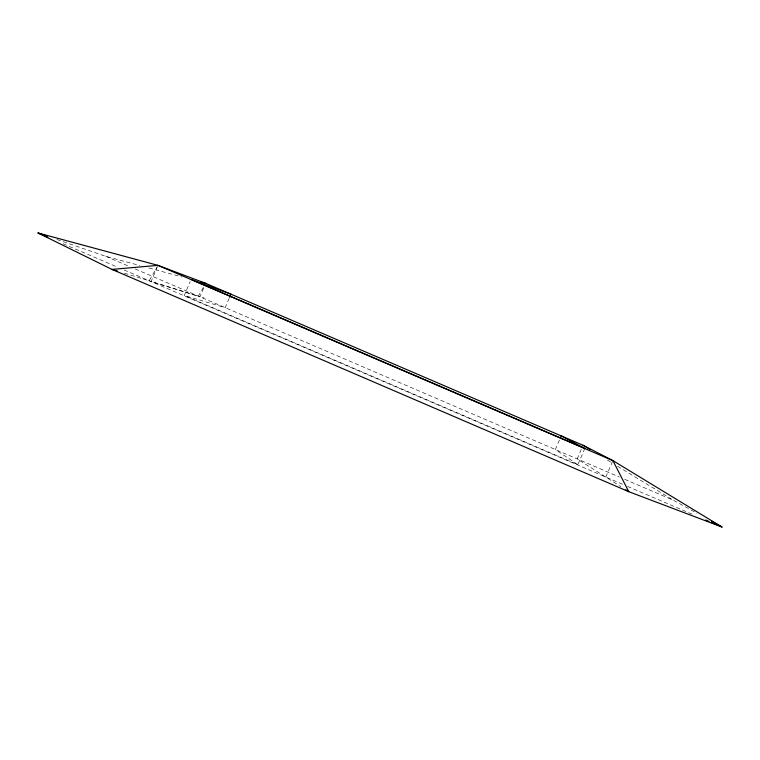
<?xml version="1.0" encoding="UTF-8"?>
<svg xmlns="http://www.w3.org/2000/svg" width="760" height="760" viewBox="0 0 760 760"><rect width="100%" height="100%" fill="white"/><g stroke="black" fill="none" stroke-linecap="round" stroke-linejoin="round"><path stroke-width="0.57" stroke-dasharray="3.8 2.85" d="M157.51 266.447L151.088 281.58L199.946 296.799L204.355 286.434M584.858 448.409L577.828 464.673L184.272 295.478L190.19 281.561M229.188 298.319L225.216 307.658L184.272 295.478M559.417 440.078L555.341 449.512L577.828 464.673M581.258 449.454L577.182 458.897L620.787 486.6M605.777 477.071L612.902 460.608M124.393 273.191L149.178 280.763L156.798 267.416M203.423 287.261L198.36 296.115L149.178 280.763M56.886 239.476L105.773 256.329L139.831 265.534M148.912 267.985L181.83 276.887M202.578 297.454L203.936 298.043M105.773 256.329L129.732 266.627M135.185 268.964L619.276 476.985M624.672 479.303L673.236 500.166L697.1 513.313M63.07 243.741L117.572 267.178M124.108 269.981L623.162 484.538M627.503 486.409L693.756 514.89M607.392 460.066L611.439 462.536M617.519 466.241L673.236 500.166"/><path stroke-width="1.14" d="M229.624 297.284L230.954 294.177L191.102 279.414L584.858 448.409L561.222 435.888L560.319 437.978M201.134 282.102L205.675 283.328L583.072 445.265L612.902 460.608L722 527.031L628.786 491.692L111.995 269.41L38 232.968L157.966 265.363L205.675 283.328M117.629 271.13L111.995 269.41L157.966 265.363L612.902 460.608L628.786 491.692L625.784 489.782M46.892 236.027L38 232.968L47.813 237.186M705.707 520.03L708.966 521.436M711.142 522.367L722 527.031L711.626 521.322M583.072 445.265L590.168 449.578"/></g></svg>
